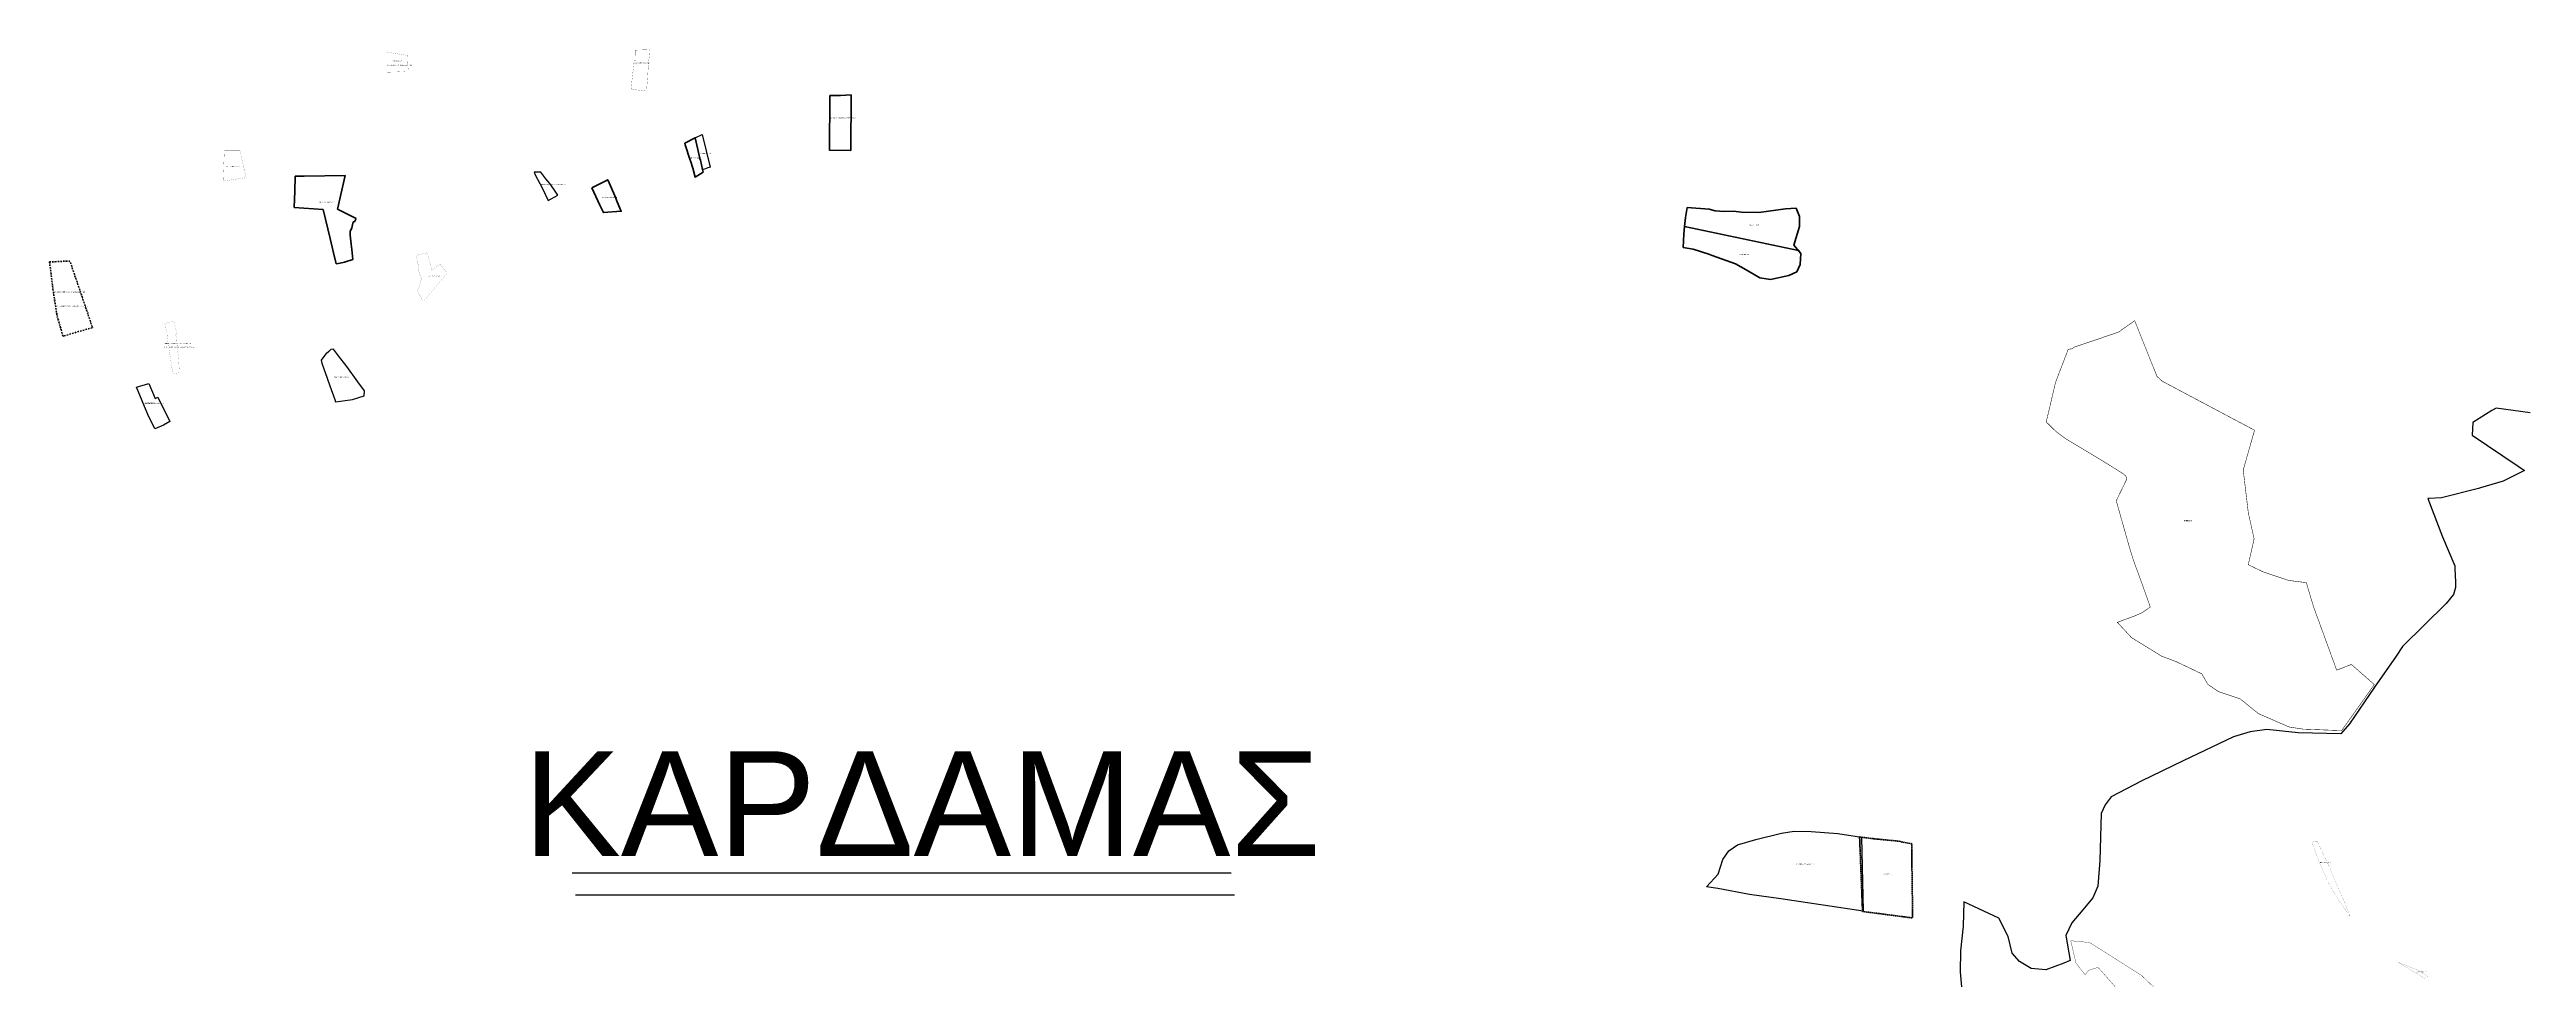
# Model space of a CAD drawing. Header units: metres. Extents: x 245125 to 394351, y 270578 to 4233311.
# Drawn here: x 265140 to 267506, y 4182330 to 4183218 of the extents above; entities that cross this region are included whole.
import ezdxf
from ezdxf.enums import TextEntityAlignment as Align
from ezdxf.lldxf.tags import DXFTag

# ---------------------------------------------------------------- set-up
doc = ezdxf.new("R2010")
doc.units = ezdxf.units.M
for name, pattern in [('DASHDOT', [25.4, 12.7, -6.35, 0, -6.35]), ('DASHDOT_LINE', [18, 12, -3, 0, -3]), ('t-orio', [0.79, 0.5, -0.12, 0.05, -0.12])]:
    doc.linetypes.add(name, pattern=pattern)
for name, color, linetype in [('4178-(65-126-135-205)', 51, 'Continuous'), ('4495-(127-227)', 221, 'Continuous'), ('4495-(228-329)', 103, 'Continuous'), ('4495-(532-632)', 88, 'Continuous'), ('ASTOTA', 7, 'Continuous'), ('topo2011', 23, 'Continuous'), ('topo2012', 144, 'Continuous'), ('topo2014', 230, 'Continuous'), ('topo2016', 36, 'Continuous'), ('topo2018', 5, 'Continuous'), ('topo2019', 6, 'Continuous'), ('topo2020', 3, 'Continuous'), ('topo2021', 4, 'Continuous'), ('topo2024', 160, 'Continuous'), ('topo2026', 192, 'Continuous'), ('ΗΛΕΙΑ_Ονομασία ΟΤΑ_ΟΚΧΕ', 6, 'Continuous')]:
    doc.layers.add(name, color=color, linetype=linetype)
doc.styles.add('ARIAL', font='arial.ttf')
doc.styles.get("Standard").update_dxf_attribs({"font": 'arial.ttf'})
tags = doc.linetypes.add('DASHDOT2', pattern=[0.5, 0.25, -0.125, 0, -0.125]).pattern_tags.tags
tags[10:11] = [DXFTag(74, 4), DXFTag(75, 0), DXFTag(340, '0'), DXFTag(46, 1.0), DXFTag(50, 0.0), DXFTag(44, 0.0), DXFTag(45, 0.0)]
tags[8:9] = [DXFTag(74, 4), DXFTag(75, 0), DXFTag(340, '0'), DXFTag(46, 1.0), DXFTag(50, 0.0), DXFTag(44, 0.0), DXFTag(45, 0.0)]
tags[6:7] = [DXFTag(74, 4), DXFTag(75, 0), DXFTag(340, '0'), DXFTag(46, 1.0), DXFTag(50, 0.0), DXFTag(44, 0.0), DXFTag(45, 0.0)]
tags[4:5] = [DXFTag(74, 4), DXFTag(75, 0), DXFTag(340, '0'), DXFTag(46, 1.0), DXFTag(50, 0.0), DXFTag(44, 0.0), DXFTag(45, 0.0)]
tags = doc.linetypes.add('HIDDEN', pattern=[0.375, 0.25, -0.125]).pattern_tags.tags
tags[6:7] = [DXFTag(74, 4), DXFTag(75, 0), DXFTag(340, '0'), DXFTag(46, 1.0), DXFTag(50, 0.0), DXFTag(44, 0.0), DXFTag(45, 0.0)]
tags[4:5] = [DXFTag(74, 4), DXFTag(75, 0), DXFTag(340, '0'), DXFTag(46, 1.0), DXFTag(50, 0.0), DXFTag(44, 0.0), DXFTag(45, 0.0)]

msp = doc.modelspace()

# ---------------------------------------------------------------- linework, layer by layer
at = {"layer": '4178-(65-126-135-205)', "color": 51, "linetype": 'HIDDEN', "lineweight": 40, "ltscale": 3}
msp.add_lwpolyline([(265905, 4183121.9), (265884.6, 4183122.3), (265885.1, 4183174.4), (265892.8, 4183174.4), (265895.1, 4183174.4), (265905.2, 4183175), (265905, 4183121.9)], dxfattribs=at)
at = {"layer": '4495-(127-227)', "color": 221, "linetype": 'DASHDOT', "lineweight": 50, "ltscale": 0.1, "flags": 128}
msp.add_lwpolyline([(265139.5, 4183015.4), (265140.9, 4183015.5), (265153.5, 4183016.1), (265159, 4183016.3), (265180.6, 4182952.7), (265167.2, 4182948.9), (265155.3, 4182945.3), (265152.4, 4182944.4), (265146.8, 4182963.6), (265143.2, 4182986.7)], close=True, dxfattribs=at)
at = {"layer": '4495-(228-329)', "color": 103}
for p, q in [((265638.8, 4182431.8), (266268.2, 4182431.8)), ((265641.9, 4182411), (266271.4, 4182411))]:
    msp.add_line(p, q, dxfattribs=at)
at = {"layer": 'ASTOTA', "color": 253, "linetype": 'HIDDEN', "ltscale": 300}
msp.add_lwpolyline([(267509.4, 4182871.2), (267476.9, 4182875.9), (267472.8, 4182873.4), (267454.6, 4182862.1), (267453.8, 4182850), (267497.8, 4182820.4), (267504, 4182816.2), (267483.4, 4182806.2), (267461.9, 4182799.6), (267459.9, 4182799), (267424.7, 4182790.2), (267412.8, 4182789.4), (267411.7, 4182789.4), (267425.5, 4182752.9), (267437.3, 4182725.2), (267437.4, 4182722.6), (267437.9, 4182709.6), (267438.1, 4182704.6), (267436.1, 4182697.7), (267429, 4182689.1), (267387.4, 4182648.2), (267381.2, 4182638.9), (267360.5, 4182609.4), (267336.6, 4182574.2), (267330.4, 4182566.9), (267328.5, 4182564.6), (267287.7, 4182565.8), (267257.9, 4182569), (267241.8, 4182566.7), (267226, 4182561.7), (267177.9, 4182538.8), (267137.7, 4182519.5), (267109, 4182504.5), (267103.3, 4182496.9), (267099.6, 4182488.7), (267098.2, 4182443.7), (267096.4, 4182419.1), (267091.6, 4182408), (267081.9, 4182396.7), (267071.4, 4182384.1), (267065.8, 4182372), (267069.8, 4182348.3), (267063.7, 4182345.8), (267046.6, 4182339.4), (267032.7, 4182340.7), (267021.5, 4182347.2), (267014.4, 4182355.2), (267010.7, 4182371), (267001.7, 4182388.7), (266968.2, 4182404.3), (266967.5, 4182381.1), (266965.2, 4182357.4), (266964.7, 4182337.5), (266966.4, 4182319.3)], dxfattribs=at)
at = {"layer": 'topo2011', "color": 23}
msp.add_lwpolyline([(265240, 4182855.9), (265233.4, 4182869.6), (265222.5, 4182895.9), (265234.4, 4182899.4), (265240.3, 4182885), (265243.1, 4182886.2), (265254.6, 4182863), (265248.3, 4182859.5)], close=True, dxfattribs=at)
at = {"layer": 'topo2012', "color": 144, "linetype": 'HIDDEN', "lineweight": 30}
msp.add_lwpolyline([(266722.4, 4182418.5), (266733.5, 4182430.8), (266738.1, 4182444.6), (266743.8, 4182452.9), (266752, 4182458.7), (266769.5, 4182463.7), (266794.1, 4182469.8), (266806.2, 4182471.8), (266822.5, 4182471.4), (266847.8, 4182469.4), (266870.5, 4182466.1), (266872, 4182395.4), (266793.6, 4182407.2), (266763.4, 4182411.4), (266733.3, 4182416.9), (266722.4, 4182418.5)], dxfattribs=at)
at = {"layer": 'topo2014', "color": 230, "ltscale": 0.1, "flags": 128}
msp.add_lwpolyline([(265616, 4183074.2), (265625, 4183079.2), (265621.2, 4183084.9), (265617.6, 4183090.5), (265613.8, 4183094.8), (265608.8, 4183101.1), (265602.6, 4183101.2), (265603.5, 4183098.6), (265610.1, 4183086.2), (265616, 4183074.2)], close=True, dxfattribs=at)
at = {"layer": 'topo2016', "color": 36, "linetype": 'DASHDOT', "lineweight": 70, "ltscale": 8}
msp.add_lwpolyline([(265374.1, 4183097.4), (265382.8, 4183097.4), (265421.8, 4183098), (265414.5, 4183065.9), (265432.5, 4183056.8), (265430.9, 4183053.6), (265429.7, 4183053.8), (265428.2, 4183048.1), (265426.6, 4183044.5), (265426.7, 4183041), (265427.7, 4183032.4), (265428.4, 4183027.3), (265429.2, 4183017.7), (265421.2, 4183015.2), (265417.2, 4183014.3), (265413.5, 4183013.6), (265410.9, 4183024.2), (265407.6, 4183037.7), (265400.9, 4183065.5), (265373.3, 4183067.4), (265374, 4183082.9)], close=True, dxfattribs=at)
at = {"layer": 'topo2016', "color": 36, "linetype": 'HIDDEN', "lineweight": 50, "ltscale": 0.5, "flags": 128}
msp.add_lwpolyline([(265657.7, 4183086.1), (265672.8, 4183094), (265675.3, 4183088.1), (265680.4, 4183076.3), (265681.2, 4183074.4), (265685, 4183065.1), (265685.7, 4183063.9), (265668.7, 4183062.6), (265668.7, 4183062.6), (265668.4, 4183063.2), (265665.2, 4183069.8)], close=True, dxfattribs=at)
at = {"layer": 'topo2016', "color": 36, "linetype": 'DASHDOT2', "lineweight": 60, "ltscale": 10}
msp.add_lwpolyline([(266700.2, 4183029.2), (266700.9, 4183042), (266701.3, 4183049.3), (266702.4, 4183057.8), (266704, 4183067.4), (266724.9, 4183065.7), (266730.7, 4183064.1), (266738.9, 4183063.7), (266748.2, 4183063.8), (266755.9, 4183063.1), (266772.4, 4183062.6), (266797.8, 4183066), (266808.1, 4183066.8), (266811.4, 4183058.9), (266811.4, 4183049.4), (266805.8, 4183031.4), (266812.7, 4183023.5), (266811.8, 4183012.9), (266808.7, 4183006), (266801.1, 4183002.6), (266783.5, 4182998.8), (266773.5, 4183000.4), (266760.5, 4183007.8), (266750.2, 4183013.5), (266728, 4183021.6), (266724.8, 4183022.7), (266709.6, 4183027.7)], close=True, dxfattribs=at)
msp.add_lwpolyline([(266700.2, 4183029.2), (266700.9, 4183042), (266701.3, 4183049.3), (266810.2, 4183026.4), (266812.7, 4183023.5), (266812.7, 4183023.5), (266811.8, 4183012.9), (266808.7, 4183006), (266801.1, 4183002.6), (266783.5, 4182998.8), (266773.5, 4183000.4), (266760.5, 4183007.8), (266750.2, 4183013.5), (266728, 4183021.6), (266724.8, 4183022.7), (266709.6, 4183027.7), (266700.3, 4183029.2)], dxfattribs=at)
at = {"layer": 'topo2018', "color": 5, "linetype": 'DASHDOT_LINE', "lineweight": 70, "ltscale": 0.1, "flags": 128}
msp.add_lwpolyline([(266868.7, 4182466.2), (266873.6, 4182465.6), (266881.5, 4182464.6), (266905.8, 4182462.2), (266911.8, 4182460.9), (266918.5, 4182459.8), (266918.5, 4182451.7), (266919.4, 4182388.9), (266871.5, 4182395), (266868.7, 4182466.2)], dxfattribs=at)
at = {"layer": 'topo2019', "color": 6, "ltscale": 40, "const_width": 0.1}
msp.add_lwpolyline([(265461.3, 4183215.9), (265477.4, 4183213.3), (265481.5, 4183212.6), (265481.5, 4183212.6), (265482, 4183202), (265482.3, 4183197.6), (265478.1, 4183197.3), (265473.1, 4183197), (265461.2, 4183196.6), (265461.3, 4183210.9)], close=True, dxfattribs=at)
at = {"layer": 'topo2019', "color": 6, "ltscale": 10, "const_width": 0.15, "flags": 128}
msp.add_lwpolyline([(265699.3, 4183217.7), (265701.6, 4183217.8), (265710.5, 4183218.1), (265713, 4183218.2), (265712.5, 4183211.9), (265711.4, 4183202.5), (265711.5, 4183201.7), (265710.8, 4183190.4), (265710.7, 4183189.4), (265710.5, 4183187.4), (265709.9, 4183178.6), (265695.1, 4183180.4), (265695.9, 4183188.4), (265697.9, 4183206.4), (265697.9, 4183207.8), (265699.5, 4183207.9), (265699.4, 4183211.1), (265699.3, 4183217.7)], dxfattribs=at)
at = {"layer": 'topo2019', "color": 6, "ltscale": 9}
msp.add_lwpolyline([(265410.9, 4182932.1), (265408.4, 4182931.7), (265406.5, 4182929.9), (265403.8, 4182927.6), (265403.5, 4182927.7), (265398.9, 4182921.6), (265399.8, 4182918.6), (265404.7, 4182904.5), (265407.4, 4182897), (265412, 4182884.1), (265412.8, 4182881.9), (265428.8, 4182884), (265440, 4182887.7), (265440.5, 4182892.2), (265434.1, 4182900.9), (265423.4, 4182915.5), (265415.7, 4182925.9)], close=True, dxfattribs=at)
at = {"layer": 'topo2019', "color": 6, "ltscale": 30, "const_width": 0.3, "flags": 128}
msp.add_lwpolyline([(267125.1, 4182309.1), (267146.7, 4182295.4), (267147.8, 4182294.7), (267163.3, 4182288.9), (267172.9, 4182289.2), (267177.4, 4182292.6), (267175.3, 4182294.9), (267152.8, 4182319.9), (267138, 4182334), (267088.5, 4182365.4), (267070.4, 4182367.1), (267073.9, 4182352.2), (267075.5, 4182345.6), (267084.1, 4182334.6), (267087.5, 4182338.8), (267096.4, 4182341.7), (267106.5, 4182330.4), (267125.1, 4182309.1)], dxfattribs=at)
at = {"layer": 'topo2020', "color": 3}
for p, q in [((265756.2, 4183134), (265763, 4183137.3)), ((265763, 4183137.3), (265770.6, 4183105.8)), ((265763.4, 4183103.7), (265767.4, 4183105)), ((265770.6, 4183105.8), (265767.4, 4183105))]:
    msp.add_line(p, q, dxfattribs=at)
at = {"layer": 'topo2020', "color": 3, "lineweight": 40, "ltscale": 40}
msp.add_lwpolyline([(265746.4, 4183129), (265756.2, 4183134), (265759, 4183122.7), (265760.9, 4183114.3), (265761.3, 4183112.7), (265763.4, 4183103.7), (265764, 4183101.2), (265756.3, 4183096.5), (265754, 4183105.1), (265751.8, 4183111.9), (265751.4, 4183112.7), (265746.9, 4183127.4)], close=True, dxfattribs=at)
at = {"layer": 'topo2021', "color": 4, "lineweight": 35, "ltscale": 2, "const_width": 0.1}
msp.add_lwpolyline([(265306.5, 4183121.9), (265321.3, 4183121.9), (265327.3, 4183096), (265325.3, 4183095.7), (265305.3, 4183092.6), (265306.4, 4183118.3), (265306.5, 4183121.9)], dxfattribs=at)
for points in [[(265489.6, 4183021.6), (265491.4, 4183022.1), (265499.3, 4183024), (265500.4, 4183024.3), (265501.5, 4183019.8), (265503.9, 4183011.3), (265504.8, 4183007.5), (265512.3, 4183013.5), (265519.5, 4183005), (265497, 4182978), (265496.1, 4182978.6), (265493.3, 4182983.7), (265491.6, 4182986.4), (265490.9, 4182987.5), (265492.3, 4182991.2), (265493.1, 4182993.5), (265494.1, 4182996.9), (265494.8, 4182999.1), (265495.1, 4183000.6), (265493, 4183003.5), (265492.5, 4183005.8), (265492.2, 4183007.2), (265492.5, 4183007.3), (265491.5, 4183013.9)], [(267300.8, 4182461), (267303.3, 4182461.7), (267305.8, 4182462.3), (267318.6, 4182435.1), (267332.3, 4182403.1), (267337.1, 4182390.6), (267331.6, 4182398.2), (267325.8, 4182406.6), (267320.5, 4182415.5), (267315.6, 4182424.6), (267307.3, 4182443.3)], [(267300.8, 4182461), (267303.3, 4182461.7), (267305.8, 4182462.3), (267318.6, 4182435.1), (267332.3, 4182403.1), (267337.1, 4182390.6), (267331.6, 4182398.2), (267325.8, 4182406.6), (267320.5, 4182415.5), (267315.6, 4182424.6), (267307.3, 4182443.3)], [(267383.6, 4182346.3), (267394.6, 4182341.9), (267402.6, 4182338.7), (267411.5, 4182333.1), (267408.5, 4182331.3), (267387.6, 4182343.7)]]:
    msp.add_lwpolyline(points, close=True, dxfattribs=at)
at = {"layer": 'topo2024', "linetype": 't-orio', "ltscale": 15, "const_width": 0.08}
msp.add_lwpolyline([(265249.7, 4182956.6), (265258.3, 4182958.9), (265261.2, 4182946.5), (265259.9, 4182946.1), (265261, 4182942.3), (265261.2, 4182939.7), (265261.5, 4182934.6), (265262.7, 4182924), (265263.2, 4182916.8), (265263.6, 4182909.6), (265257.3, 4182908.7), (265254.9, 4182924.4), (265253.6, 4182932.3), (265252.9, 4182937.3), (265252, 4182943.6), (265251.7, 4182948.1), (265249.7, 4182956.6)], dxfattribs=at)
at = {"layer": 'topo2026', "linetype": 't-orio', "ltscale": 0.7, "const_width": 0.5}
msp.add_lwpolyline([(267108.4, 4182945.8), (267116.2, 4182948.5), (267131.5, 4182959.3), (267152.8, 4182906.1), (267158, 4182901.4), (267246, 4182854.7), (267235.2, 4182816.7), (267240.1, 4182775.3), (267241.4, 4182769.8), (267245.6, 4182750.9), (267240, 4182726.2), (267255.1, 4182719), (267277.3, 4182711.6), (267280.3, 4182711), (267295.5, 4182709.1), (267302.3, 4182686.2), (267324.5, 4182625.5), (267338.5, 4182631), (267359.8, 4182612.3), (267360.4, 4182611.7), (267334.9, 4182575.8), (267329.2, 4182567.8), (267292.5, 4182569.2), (267279.2, 4182571.2), (267269, 4182575.6), (267253.6, 4182582.3), (267249.7, 4182584), (267232.2, 4182598.2), (267211.5, 4182605.1), (267201.3, 4182612.1), (267195.6, 4182622), (267171.3, 4182633.6), (267157.2, 4182638.9), (267128.5, 4182656.6), (267115.9, 4182670.2), (267114.9, 4182671.2), (267131.5, 4182677.3), (267138.5, 4182680.4), (267146.4, 4182685.8), (267138.4, 4182708.4), (267130.3, 4182730.5), (267126.4, 4182743.1), (267114.8, 4182784.1), (267113.9, 4182787.3), (267124.1, 4182808.4), (267123, 4182810.9), (267120.1, 4182813.4), (267099.9, 4182826), (267065.5, 4182846.6), (267056, 4182853.7), (267047, 4182862.6), (267055.9, 4182900.4), (267068, 4182932), (267072.1, 4182932.5), (267073.3, 4182933.9)], close=True, dxfattribs=at)

# ---------------------------------------------------------------- texts
at = {"layer": '4178-(65-126-135-205)', "color": 51, "lineweight": 35, "ltscale": 2, "insert": (265885.7, 4183153.7), "char_height": 1, "width": 27.42, "attachment_point": 1}
msp.add_mtext('88 AΔΡΑΚΤΑΣ ΚΑΡΔΑΜΑΣ-ΑΥΘ.4178', dxfattribs=at)
at = {"layer": '4495-(127-227)', "color": 221, "lineweight": 35, "ltscale": 2, "char_height": 1, "attachment_point": 1}
for s, insert, width in [('164 ZAΦΕΙΡΟΠΟΥΛΟΣ ΚΑΡΔΑΜΑΣ-ΑΥΘ.4495', (265143.7, 4182987.2), 32.48), ('219 ZAΦΕΙΡΟΠΟΥΛΟΣ ΚΑΡΔΑΜΑΣ-ΑΥΘ.4495', (265145.8, 4182973.7), 34.38)]:
    msp.add_mtext(s, dxfattribs=dict(at, insert=insert, width=width))
at = {"layer": '4495-(228-329)', "color": 103, "lineweight": 35, "ltscale": 2, "insert": (265461.7, 4183204), "char_height": 1, "width": 27.365, "attachment_point": 1}
msp.add_mtext('307 ΛΑΒΑΖΟΣ ΚΑΡΔΑΜΑΣ-ΑΥΘ.4495', dxfattribs=at)
at = {"layer": '4495-(532-632)', "lineweight": 35, "ltscale": 2, "insert": (265248.7, 4182934.6), "char_height": 1, "width": 38.25, "attachment_point": 1}
msp.add_mtext('ΔΗΜΗΤΡΑΚΟΠΟΥΛΟΥ ΚΑΡΔΑΜΑΣ- ΑΥΘ.537', dxfattribs=at)
at = {"layer": 'topo2011', "color": 23, "lineweight": 35, "ltscale": 2, "insert": (265229.9, 4182880.9), "char_height": 1, "width": 7.072, "attachment_point": 1}
msp.add_mtext('ΜΑΝΕΣΙΩΤΗΣ-11(ορθογωνιες)', dxfattribs=at)
at = {"layer": 'topo2012', "color": 144, "lineweight": 35, "ltscale": 2, "insert": (266808.3, 4182440.6), "char_height": 1, "width": 29.217, "attachment_point": 1}
msp.add_mtext('ΗΛΙΟΠΟΥΛΟΣ ΧΑΒΑΡΙ-12', dxfattribs=at)
at = {"layer": 'topo2014', "color": 230, "insert": (265607.5, 4183089.8), "char_height": 1, "width": 14.06, "attachment_point": 1}
msp.add_mtext('ΜΑΝΩΛΟΠΟΥΛΟΣ(MANKARDAMA)-14', dxfattribs=at)
at = {"layer": 'topo2016', "color": 36, "char_height": 1, "width": 14.06, "attachment_point": 1}
for s, insert in [('ΑΠΟΣΤΟΛΟΠΟΥΛΟΣ-16', (265397, 4183073)), ('ΜΑΝΩΛΟΠΟΥΛΟΣ-16', (265667.6, 4183077.4)), ('ΛΕΒΕΝΤΗΣ-16', (266763, 4183051.5)), ('ΛΕΒΕΝΤΗΣ-16', (266753.3, 4183023))]:
    msp.add_mtext(s, dxfattribs=dict(at, insert=insert))
at = {"layer": 'topo2018', "color": 5, "lineweight": 35, "ltscale": 2, "insert": (266890.8, 4182431.1), "char_height": 1, "width": 7.072, "attachment_point": 1}
msp.add_mtext('LABAZOS-18', dxfattribs=at)
at = {"layer": 'topo2019', "color": 6, "lineweight": 35, "ltscale": 2, "char_height": 1, "attachment_point": 1}
for s, insert, width in [('ΛΑΒΑΖΟΣ-19', (265467.3, 4183208.1), 7.072), ('ΑΔΑΜΟΠΟΥΛΟΣ 2-19', (265698.5, 4183206.2), 18.33), ('ΠΑΝΑΓΟΠΟΥΛΟΣ-19', (265411.6, 4182905.8), 7.072)]:
    msp.add_mtext(s, dxfattribs=dict(at, insert=insert, width=width))
at = {"layer": 'topo2020', "color": 3, "lineweight": 35, "ltscale": 2, "char_height": 1, "width": 7.072, "attachment_point": 1}
for insert in [(265751.4, 4183115.2), (265761.2, 4183119.4)]:
    msp.add_mtext('ΣΙΟΥΡΟΥΝΗ-20', dxfattribs=dict(at, insert=insert))
at = {"layer": 'topo2021', "color": 4, "lineweight": 35, "ltscale": 2, "char_height": 1, "width": 3.661, "attachment_point": 1}
for s, insert in [('AΡΓΥΡΟΠΟΥΛΟΥ-21', (265308.2, 4183107.1)), ('KOYTΣΟΥΚΟΣ-21', (265500.9, 4183002.4)), ('ΠΟΛΥΔΩΡΟΣ-21', (267308.5, 4182442.2)), ('ΠΟΛΥΔΩΡΟΣ-21', (267399.7, 4182337.9))]:
    msp.add_mtext(s, dxfattribs=dict(at, insert=insert))
at = {"layer": 'topo2024', "lineweight": 35, "ltscale": 2, "insert": (265249.2, 4182938), "char_height": 1, "width": 38.25, "attachment_point": 1}
msp.add_mtext('ΔΗΜΗΤΡΑΚΟΠΟΥΛΟΥ ΚΑΡΔΑΜΑΣ- 24', dxfattribs=at)
at = {"layer": 'topo2026', "lineweight": 35, "ltscale": 2, "insert": (267178.6, 4182768.8), "char_height": 1, "width": 7.072, "attachment_point": 1}
msp.add_mtext('KΑΠΠΟΣ-26', dxfattribs=at)
at = {"layer": 'ΗΛΕΙΑ_Ονομασία ΟΤΑ_ΟΚΧΕ', "color": 253, "style": 'ARIAL'}
msp.add_text('ΚΑΡΔΑΜΑΣ', height=100, dxfattribs=at).set_placement((265973.1, 4182498.1), align=Align.MIDDLE)

doc.saveas('drawing.dxf')
